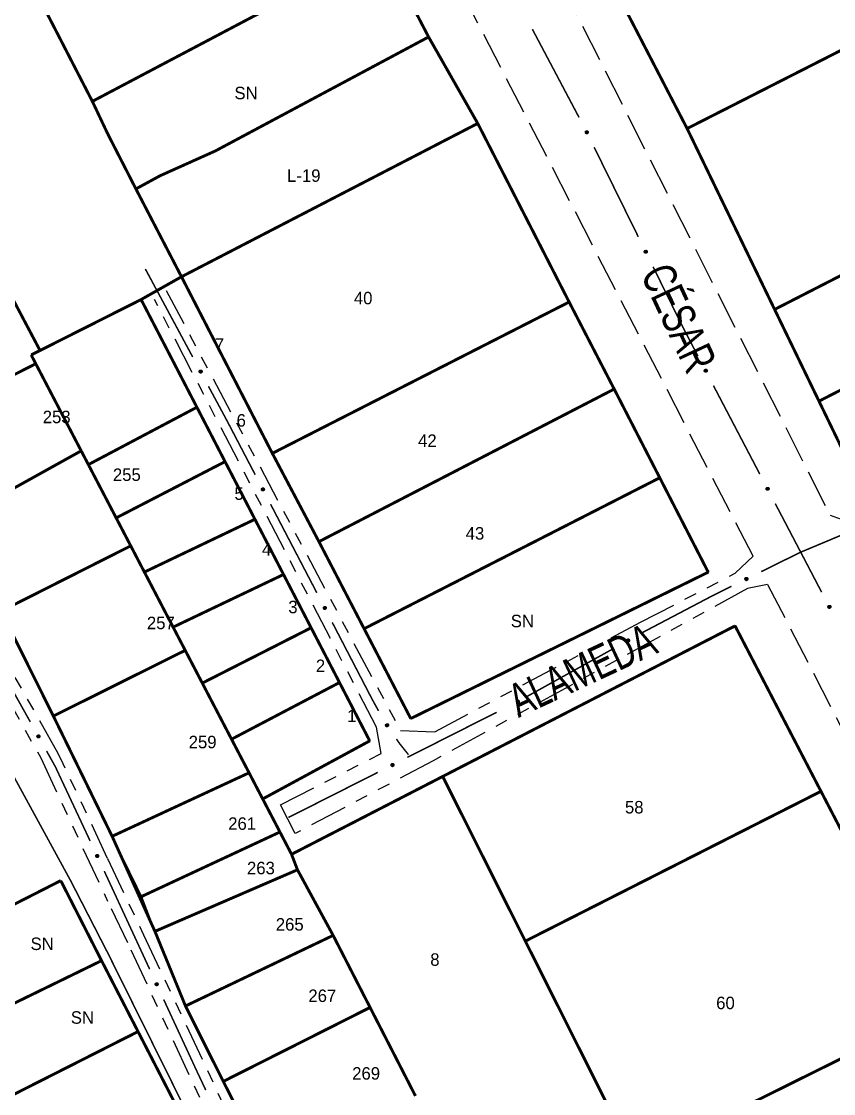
# Model space of a CAD drawing. Extents: x 205807 to 207855, y 4874692 to 4876446.
# Drawn here: x 206945.8 to 207043.3, y 4875861.4 to 4875990.1 of the extents above; entities that cross this region are included whole.
import ezdxf
from ezdxf.enums import TextEntityAlignment as Align

# ---------------------------------------------------------------- set-up
doc = ezdxf.new("R2010")
doc.units = 0
doc.header["$LTSCALE"] = 1.5
doc.header["$MEASUREMENT"] = 0
doc.linetypes.add('TRACO_11', pattern=[8, 3, -1, 3, -1])
doc.linetypes.add('TRACO_25', pattern=[8, 3, -1, 1, -1, 1, -1])
for name, color, linetype in [('CD_MALHA_LOTES', 7, 'CONTINUOUS'), ('RU-QUADRA', 210, 'CONTINUOUS'), ('SV-EIXO-RUA-N-PAV', 6, 'CONTINUOUS'), ('SV-EIXO-RUA-PAV', 20, 'CONTINUOUS'), ('SV-RUA-NAO-PAV', 7, 'CONTINUOUS'), ('SV-RUA-PAVIM', 7, 'CONTINUOUS'), ('SV-TXT-RUA-N-PAV', 7, 'CONTINUOUS'), ('SV-TXT-RUA-PAV', 7, 'CONTINUOUS'), ('Th_NmrPort', 1, 'CONTINUOUS')]:
    doc.layers.add(name, color=color, linetype=linetype)
doc.styles.add('ARIAL', font='ARIAL.SHX')

msp = doc.modelspace()

# ---------------------------------------------------------------- linework, layer by layer
at = {"layer": 'CD_MALHA_LOTES', "linetype": 'Continuous', "const_width": 0.35, "flags": 128}
for points in [[(207025.695346, 4875977.213563), (207003.657587, 4876019.81682)], [(206954.299192, 4875980.480643), (206989.130063, 4875998.863012)], [(206989.130063, 4875998.863012), (206994.660539, 4875988.213419)], [(207025.695346, 4875977.213563), (207061.480129, 4875995.409559)], [(206954.299192, 4875980.480643), (206948.630583, 4875991.480515)], [(206959.525991, 4875969.967578), (206962.419647, 4875971.54459), (206969.074242, 4875974.532368), (206994.660539, 4875988.213419)], [(206994.660539, 4875988.213419), (207000.559847, 4875977.831533)], [(206954.299192, 4875980.480643), (206956.135668, 4875976.591959)], [(206964.997639, 4875959.421046), (207000.559847, 4875977.831533)], [(207000.559847, 4875977.831533), (207011.53342, 4875956.388818)], [(207036.198506, 4875955.496172), (207025.695346, 4875977.213563)], [(206959.525991, 4875969.967578), (206956.135668, 4875976.591959)], [(207036.198506, 4875955.496172), (207072.199553, 4875973.940046)], [(206964.997639, 4875959.421046), (206959.525991, 4875969.967578)], [(207041.524721, 4875944.483154), (207077.661832, 4875962.999863)], [(206964.997639, 4875959.421046), (206960.150002, 4875956.684813)], [(206975.902905, 4875938.218833), (206964.997639, 4875959.421046)], [(206944.030453, 4875958.117966), (206948.016701, 4875950.567334)], [(206956.135201, 4875954.660593), (206960.150002, 4875956.684813)], [(206960.150002, 4875956.684813), (206966.846266, 4875943.75556)], [(206975.902905, 4875938.218833), (207011.53342, 4875956.388818)], [(207011.53342, 4875956.388818), (207016.940464, 4875945.935229)], [(207041.524721, 4875944.483154), (207036.198506, 4875955.496172)], [(206948.016701, 4875950.567334), (206956.135201, 4875954.660593)], [(206946.955847, 4875950.032463), (206948.016701, 4875950.567334)], [(206932.271104, 4875941.224067), (206947.504139, 4875948.980703)], [(206947.504139, 4875948.980703), (206946.955847, 4875950.032463)], [(206952.956756, 4875938.521231), (206947.504139, 4875948.980703)], [(206981.498688, 4875927.61548), (207016.940464, 4875945.935229)], [(207016.940464, 4875945.935229), (207022.409418, 4875935.286093)], [(206956.134847, 4875938.089967), (206966.846266, 4875943.75556)], [(206966.846266, 4875943.75556), (206970.229293, 4875937.223559)], [(207047.269018, 4875932.605669), (207041.524721, 4875944.483154)], [(206937.868872, 4875930.133012), (206952.956756, 4875938.521231)], [(206953.819894, 4875936.865518), (206952.956756, 4875938.521231)], [(206953.819894, 4875936.865518), (206956.134847, 4875938.089967)], [(206981.498688, 4875927.61548), (206975.902905, 4875938.218833)], [(206956.134727, 4875932.425095), (206953.819894, 4875936.865518)], [(206957.156068, 4875930.465909), (206970.229293, 4875937.223559)], [(206970.229293, 4875937.223559), (206973.814192, 4875930.301779)], [(206986.922056, 4875917.162005), (207022.409418, 4875935.286093)], [(207022.409418, 4875935.286093), (207028.23085, 4875923.950614)], [(206957.156068, 4875930.465909), (206956.134727, 4875932.425095)], [(206958.904839, 4875927.111331), (206957.156068, 4875930.465909)], [(206960.546203, 4875923.962788), (206973.814192, 4875930.301779)], [(206973.814192, 4875930.301779), (206977.247221, 4875923.673233)], [(206956.134584, 4875925.713926), (206958.904839, 4875927.111331)], [(206960.546203, 4875923.962788), (206958.904839, 4875927.111331)], [(206986.922056, 4875917.162005), (206981.498688, 4875927.61548)], [(206943.353252, 4875919.266617), (206956.134584, 4875925.713926)], [(206963.992471, 4875917.351991), (206960.546203, 4875923.962788)], [(206963.992471, 4875917.351991), (206977.247221, 4875923.673233)], [(206977.247221, 4875923.673233), (206980.560274, 4875917.276338)], [(207028.23085, 4875923.950614), (206992.517637, 4875906.376593)], [(206949.617156, 4875906.676067), (206943.353252, 4875919.266617)], [(206965.44545, 4875914.564818), (206963.992471, 4875917.351991)], [(206967.495167, 4875910.632951), (206980.560274, 4875917.276338)], [(206980.560274, 4875917.276338), (206983.965841, 4875910.700816)], [(206992.517637, 4875906.376593), (206986.922056, 4875917.162005)], [(206996.356036, 4875899.424057), (207031.452827, 4875917.502158)], [(207031.452827, 4875917.502158), (207041.763745, 4875897.640432)], [(206956.134247, 4875909.924156), (206965.44545, 4875914.564818)], [(206967.495167, 4875910.632951), (206965.44545, 4875914.564818)], [(206971.007175, 4875903.896048), (206967.495167, 4875910.632951)], [(206971.007175, 4875903.896048), (206983.965841, 4875910.700816)], [(206983.965841, 4875910.700816), (206987.594974, 4875903.693628)], [(206949.617156, 4875906.676067), (206956.134247, 4875909.924156)], [(206956.133893, 4875893.340837), (206953.512031, 4875898.705965), (206949.617156, 4875906.676067)], [(206973.109993, 4875899.862323), (206971.007175, 4875903.896048)], [(206987.594974, 4875903.693628), (206974.746218, 4875896.723636)], [(206956.67238, 4875892.238929), (206973.109993, 4875899.862323)], [(206974.746218, 4875896.723636), (206973.109993, 4875899.862323)], [(206978.210854, 4875890.077605), (206996.356036, 4875899.424057)], [(207006.275061, 4875879.650993), (206996.356036, 4875899.424057)], [(207006.275061, 4875879.650993), (207041.763745, 4875897.640432)], [(207041.763745, 4875897.640432), (207055.506914, 4875871.167227)], [(206974.746218, 4875896.723636), (206976.815702, 4875892.753853)], [(206956.67238, 4875892.238929), (206956.133893, 4875893.340837)], [(206959.973346, 4875884.90313), (206976.815702, 4875892.753853)], [(206976.815702, 4875892.753853), (206978.210854, 4875890.077605)], [(206959.973346, 4875884.90313), (206956.67238, 4875892.238929)], [(206978.920674, 4875888.218537), (206978.210854, 4875890.077605)], [(206961.808511, 4875880.824808), (206978.920674, 4875888.218537)], [(206983.202358, 4875880.340282), (206978.920674, 4875888.218537)], [(206932.219471, 4875877.603524), (206950.504833, 4875886.916377)], [(206950.504833, 4875886.916377), (206955.40256, 4875877.307454)], [(206961.808511, 4875880.824808), (206959.973346, 4875884.90313)], [(206965.478631, 4875871.864072), (206961.808511, 4875880.824808)], [(206965.478631, 4875871.864072), (206983.202358, 4875880.340282)], [(206987.63702, 4875871.689236), (206983.202358, 4875880.340282)], [(207019.498454, 4875853.290845), (207006.275061, 4875879.650993)], [(206936.885271, 4875868.271924), (206955.40256, 4875877.307454)], [(206955.40256, 4875877.307454), (206959.78272, 4875868.79406)], [(206970.015204, 4875862.806925), (206965.478631, 4875871.864072)], [(206970.015204, 4875862.806925), (206987.63702, 4875871.689236)], [(206993.082588, 4875861.066135), (206987.63702, 4875871.689236)], [(207019.498454, 4875853.290845), (207055.506914, 4875871.167227)], [(206941.209671, 4875859.395524), (206959.78272, 4875868.79406)], [(206959.78272, 4875868.79406), (206964.263096, 4875860.085882)], [(206975.222673, 4875852.549853), (206970.015204, 4875862.806925)]]:
    msp.add_lwpolyline(points, dxfattribs=at)
at = {"layer": 'RU-QUADRA', "linetype": 'Continuous', "const_width": 0.18, "flags": 128}
for points in [[(206786.62637, 4876205.61623), (206814.362819, 4876151.270691), (206823.390462, 4876133.582337), (206828.192064, 4876124.174297), (206832.52818, 4876115.678307), (206837.171649, 4876106.580106), (206841.305028, 4876098.481351), (206846.867944, 4876087.581625), (206850.6195, 4876080.042908), (206854.712314, 4876072.211722), (206859.214191, 4876063.390949), (206864.584644, 4876052.868328), (206868.376346, 4876045.43904), (206873.229607, 4876035.92978), (206882.342868, 4876018.07367), (206886.667551, 4876009.600083), (206891.212696, 4876000.300718), (206896.372324, 4875990.584992), (206900.633762, 4875982.235323), (206905.100993, 4875973.617975), (206914.159373, 4875955.733855), (206951.72223, 4875886.848815), (206955.916119, 4875878.67909), (206956.133572, 4875878.262485)], [(207055.506914, 4875871.167227), (207041.763745, 4875897.640432), (207031.452827, 4875917.502158), (206996.356036, 4875899.424057), (206978.210854, 4875890.077605), (206974.746218, 4875896.723636), (206987.594974, 4875903.693628), (206983.965841, 4875910.700816), (206980.560274, 4875917.276338), (206977.247221, 4875923.673233), (206973.814192, 4875930.301779), (206970.229293, 4875937.223559), (206966.846266, 4875943.75556), (206960.150002, 4875956.684813), (206964.997639, 4875959.421046), (206970.451368, 4875948.90905), (206976.14019, 4875937.943917), (206981.498688, 4875927.61548), (206986.922056, 4875917.162005), (206992.517637, 4875906.376593), (207028.23085, 4875923.950614), (207022.409418, 4875935.286093), (207016.940464, 4875945.935229), (207011.685773, 4875956.167153), (207006.081883, 4875967.079035), (207000.559847, 4875977.831533), (206994.660539, 4875988.213419), (206967.925735, 4876041.443229)], [(206904.868935, 4875996.012646), (206913.865052, 4875977.403827), (206918.25078, 4875969.003027), (206923.195362, 4875959.206152), (206928.001435, 4875949.68371), (206932.271104, 4875941.224067), (206937.868872, 4875930.133012), (206943.353252, 4875919.266617), (206949.617156, 4875906.676067), (206953.512031, 4875898.705965), (206956.133893, 4875893.340837), (206960.191365, 4875885.038014), (206961.808511, 4875880.824808), (206965.478631, 4875871.864072), (206970.015204, 4875862.806925), (206985.17894, 4875832.939148), (206992.734319, 4875818.010411), (206994.583716, 4875819.207953), (207001.393449, 4875809.492554), (207004.1882, 4875799.400493), (207004.558469, 4875798.063423), (207007.699401, 4875790.18533), (207012.25523, 4875781.251814), (207018.427343, 4875768.396913)], [(206956.133572, 4875878.262485), (206960.615356, 4875869.222453), (206964.965768, 4875860.447408), (206978.80464, 4875831.822553), (206987.701605, 4875813.645455), (206992.185843, 4875804.483855), (206996.976925, 4875796.248304), (207020.01764, 4875750.172945)]]:
    msp.add_lwpolyline(points, dxfattribs=at)
msp.add_lwpolyline([(206981.787041, 4876063.331129), (206987.176367, 4876051.787306), (206998.424562, 4876030.576846), (207003.657587, 4876019.81682), (207025.695346, 4875977.213563), (207030.476416, 4875967.32774), (207036.198506, 4875955.496172), (207041.524721, 4875944.483154), (207047.269018, 4875932.605669), (207083.509223, 4875951.288355), (207077.661832, 4875962.999863), (207072.199553, 4875973.940046), (207066.165727, 4875986.024959), (207061.480129, 4875995.409559), (207057.804165, 4876002.286198), (207039.453925, 4876038.086995), (207034.175325, 4876048.879385), (207023.490069, 4876070.129456), (207017.68544, 4876081.281674)], close=True, dxfattribs=at)
at = {"layer": 'SV-EIXO-RUA-N-PAV', "const_width": 0.18}
for points in [[(206960.658244, 4875960.358156), (206966.342667, 4875949.789933)], [(206968.237474, 4875946.267192), (206970.132282, 4875942.744451)], [(206970.132282, 4875942.744451), (206970.557746, 4875941.953448)], [(206970.557746, 4875941.953448), (206973.843484, 4875935.657422)], [(206975.694127, 4875932.11128), (206981.246055, 4875921.472855)], [(207039.296541, 4875926.337332), (207045.541428, 4875928.954237)], [(207034.607, 4875924.024247), (207039.091189, 4875926.236044)], [(207039.091189, 4875926.236044), (207039.296541, 4875926.337332)], [(207028.978751, 4875921.248151), (207031.019648, 4875922.25481)], [(207020.372017, 4875916.721901), (207028.337657, 4875920.911003)], [(207028.337657, 4875920.911003), (207028.978751, 4875921.248151)], [(206983.092792, 4875917.92468), (206987.699243, 4875909.048836)], [(206940.99374, 4875916.443746), (206946.850811, 4875905.970222)], [(207006.374549, 4875908.971438), (207016.871402, 4875914.786596)], [(206987.699243, 4875909.048836), (206987.916732, 4875908.629772)], [(206987.916732, 4875908.629772), (206988.657781, 4875907.293657)], [(206992.116046, 4875901.713959), (207002.82499, 4875907.128617)], [(206990.800564, 4875903.920822), (206991.147615, 4875903.413594)], [(206991.147615, 4875903.413594), (206992.013072, 4875902.331773)], [(206948.803168, 4875902.479047), (206949.779347, 4875900.733459)], [(206992.013072, 4875902.331773), (206992.24536, 4875902.041413)], [(206949.779347, 4875900.733459), (206949.851545, 4875900.604355)], [(206949.851545, 4875900.604355), (206954.028581, 4875891.681584)], [(206977.837454, 4875894.494415), (206988.546398, 4875899.909073)], [(206955.724481, 4875888.058889), (206956.139623, 4875887.172084)], [(206956.139623, 4875887.172084), (206961.177494, 4875876.28081)], [(206962.856785, 4875872.650385), (206966.635188, 4875864.481929)], [(206966.635188, 4875864.481929), (206966.723431, 4875864.291157)], [(206966.723431, 4875864.291157), (206967.91183, 4875861.767126)]]:
    msp.add_lwpolyline(points, dxfattribs=at)
at = {"layer": 'SV-EIXO-RUA-N-PAV'}
for points in [[(206967.318955, 4875948.207245), (206967.365989, 4875948.193835), (206967.40367, 4875948.172692), (206967.430023, 4875948.146012), (206967.447163, 4875948.116364), (206967.461281, 4875948.084057), (206967.468329, 4875948.048345), (206967.467371, 4875948.006975), (206967.454251, 4875947.959699), (206967.430055, 4875947.922522), (206967.40528, 4875947.895286), (206967.375394, 4875947.875634), (206967.343779, 4875947.862445), (206967.306441, 4875947.85635), (206967.264527, 4875947.85773), (206967.217308, 4875947.872074), (206967.180508, 4875947.893055), (206967.155697, 4875947.919531), (206967.13613, 4875947.949702), (206967.122112, 4875947.982857), (206967.115395, 4875948.017953), (206967.11686, 4875948.060152), (206967.131635, 4875948.106569), (206967.152142, 4875948.143511), (206967.178263, 4875948.168688), (206967.2084, 4875948.187283), (206967.240631, 4875948.201838), (206967.276235, 4875948.210417), (206967.318955, 4875948.207245)], [(206974.79992, 4875934.062659), (206974.846783, 4875934.048662), (206974.884198, 4875934.02705), (206974.910215, 4875934.000043), (206974.926983, 4875933.970183), (206974.940696, 4875933.937702), (206974.947297, 4875933.901904), (206974.945823, 4875933.86055), (206974.932113, 4875933.813441), (206974.907454, 4875933.776569), (206974.882341, 4875933.749646), (206974.852211, 4875933.730368), (206974.820435, 4875933.717575), (206974.783023, 4875933.711948), (206974.741129, 4875933.713851), (206974.694094, 4875933.728784), (206974.657559, 4875933.750223), (206974.63308, 4875933.777007), (206974.613892, 4875933.80742), (206974.600289, 4875933.840748), (206974.594011, 4875933.875925), (206974.596004, 4875933.918102), (206974.611357, 4875933.964331), (206974.632325, 4875934.001014), (206974.658757, 4875934.025863), (206974.689125, 4875934.04408), (206974.721535, 4875934.05823), (206974.757244, 4875934.066364), (206974.79992, 4875934.062659)], [(207032.635771, 4875923.174695), (207032.65083, 4875923.221227), (207032.673289, 4875923.258139), (207032.700881, 4875923.283535), (207032.731115, 4875923.299619), (207032.7639, 4875923.312589), (207032.799838, 4875923.318374), (207032.841149, 4875923.315959), (207032.887933, 4875923.301179), (207032.924234, 4875923.275688), (207032.950579, 4875923.249968), (207032.969165, 4875923.219407), (207032.981232, 4875923.187348), (207032.986006, 4875923.149818), (207032.98315, 4875923.107978), (207032.96715, 4875923.061295), (207032.944884, 4875923.025258), (207032.917551, 4875923.001395), (207032.886708, 4875922.982904), (207032.853079, 4875922.970063), (207032.817769, 4875922.964588), (207032.775647, 4875922.96754), (207032.72978, 4875922.983942), (207032.693584, 4875923.005739), (207032.669343, 4875923.03273), (207032.651823, 4875923.063505), (207032.638413, 4875923.096229), (207032.631095, 4875923.132113), (207032.635771, 4875923.174695)], [(206982.231638, 4875919.822947), (206982.278469, 4875919.808844), (206982.315834, 4875919.787147), (206982.34179, 4875919.760081), (206982.358489, 4875919.730183), (206982.372129, 4875919.697671), (206982.378649, 4875919.661858), (206982.377081, 4875919.620508), (206982.363263, 4875919.57343), (206982.338521, 4875919.536614), (206982.313347, 4875919.509748), (206982.283173, 4875919.490539), (206982.251368, 4875919.477818), (206982.213944, 4875919.472276), (206982.172054, 4875919.474274), (206982.125053, 4875919.489314), (206982.088567, 4875919.510836), (206982.064149, 4875919.537675), (206982.04503, 4875919.568132), (206982.031502, 4875919.601491), (206982.025305, 4875919.636682), (206982.027393, 4875919.678855), (206982.042852, 4875919.725049), (206982.063902, 4875919.761684), (206982.090391, 4875919.786473), (206982.1208, 4875919.80462), (206982.153243, 4875919.818697), (206982.18897, 4875919.82675), (206982.231638, 4875919.822947)], [(207018.441851, 4875915.782454), (207018.454676, 4875915.829651), (207018.475349, 4875915.867592), (207018.5017, 4875915.894273), (207018.531133, 4875915.91178), (207018.563263, 4875915.926298), (207018.598885, 4875915.933788), (207018.640263, 4875915.933345), (207018.687698, 4875915.920812), (207018.725173, 4875915.897079), (207018.752714, 4875915.872644), (207018.772735, 4875915.843004), (207018.786316, 4875915.811556), (207018.792873, 4875915.774296), (207018.792014, 4875915.732368), (207018.778258, 4875915.684975), (207018.757735, 4875915.647918), (207018.731569, 4875915.622779), (207018.701643, 4875915.602839), (207018.668664, 4875915.588411), (207018.633655, 4875915.581259), (207018.591441, 4875915.5822), (207018.544844, 4875915.596398), (207018.50765, 4875915.616445), (207018.48215, 4875915.642251), (207018.463183, 4875915.672155), (207018.44823, 4875915.704203), (207018.439209, 4875915.739698), (207018.441851, 4875915.782454)], [(207005.201262, 4875908.447292), (207005.214087, 4875908.494489), (207005.234761, 4875908.53243), (207005.261112, 4875908.559112), (207005.290545, 4875908.576618), (207005.322674, 4875908.591136), (207005.358297, 4875908.598627), (207005.399675, 4875908.598183), (207005.44711, 4875908.58565), (207005.484585, 4875908.561917), (207005.512126, 4875908.537483), (207005.532147, 4875908.507842), (207005.545728, 4875908.476394), (207005.552285, 4875908.439135), (207005.551426, 4875908.397206), (207005.537669, 4875908.349813), (207005.517146, 4875908.312756), (207005.490981, 4875908.287617), (207005.461055, 4875908.267678), (207005.428076, 4875908.253249), (207005.393066, 4875908.246097), (207005.350852, 4875908.247039), (207005.304255, 4875908.261236), (207005.267062, 4875908.281283), (207005.241562, 4875908.307089), (207005.222595, 4875908.336993), (207005.207641, 4875908.369041), (207005.198621, 4875908.404536), (207005.201262, 4875908.447292)], [(206989.680913, 4875905.752178), (206989.729106, 4875905.743847), (206989.768823, 4875905.726832), (206989.797863, 4875905.703106), (206989.818059, 4875905.675448), (206989.835533, 4875905.644827), (206989.84634, 4875905.610066), (206989.849788, 4875905.56883), (206989.84177, 4875905.520426), (206989.821665, 4875905.480886), (206989.799928, 4875905.45117), (206989.772301, 4875905.428451), (206989.742269, 4875905.411974), (206989.705791, 4875905.401943), (206989.663967, 4875905.398857), (206989.615491, 4875905.408097), (206989.576668, 4875905.425045), (206989.549181, 4875905.448732), (206989.526517, 4875905.476651), (206989.509051, 4875905.508127), (206989.49864, 4875905.542309), (206989.495609, 4875905.584425), (206989.505363, 4875905.63215), (206989.521825, 4875905.671064), (206989.545119, 4875905.698876), (206989.573108, 4875905.720571), (206989.603608, 4875905.738471), (206989.638098, 4875905.750789), (206989.680913, 4875905.752178)], [(206947.852938, 4875904.403767), (206947.900186, 4875904.39113), (206947.938209, 4875904.370609), (206947.964996, 4875904.344365), (206947.98262, 4875904.315001), (206947.997267, 4875904.282931), (206948.0049, 4875904.247339), (206948.004621, 4875904.205959), (206947.992278, 4875904.158474), (206947.968695, 4875904.120905), (206947.944371, 4875904.093266), (206947.914811, 4875904.073126), (206947.883417, 4875904.05942), (206947.846184, 4875904.052714), (206947.804253, 4875904.053406), (206947.756805, 4875904.066973), (206947.719666, 4875904.087347), (206947.694423, 4875904.113412), (206947.674364, 4875904.143258), (206947.659803, 4875904.176179), (206947.652512, 4875904.21116), (206947.653285, 4875904.253377), (206947.667296, 4875904.300031), (206947.687194, 4875904.337304), (206947.712898, 4875904.362907), (206947.742726, 4875904.381993), (206947.774714, 4875904.397075), (206947.810172, 4875904.406237), (206947.852938, 4875904.403767)], [(206990.153329, 4875900.844921), (206990.167927, 4875900.8916), (206990.190019, 4875900.928733), (206990.217358, 4875900.954401), (206990.247432, 4875900.970783), (206990.280086, 4875900.984078), (206990.315966, 4875900.990218), (206990.357298, 4875900.988212), (206990.404226, 4875900.973897), (206990.440778, 4875900.948767), (206990.467376, 4875900.92331), (206990.486265, 4875900.892934), (206990.498648, 4875900.860996), (206990.503794, 4875900.823515), (206990.501352, 4875900.781649), (206990.485816, 4875900.734809), (206990.463908, 4875900.698553), (206990.436812, 4875900.674421), (206990.406155, 4875900.655625), (206990.372654, 4875900.642452), (206990.3374, 4875900.636628), (206990.295251, 4875900.639162), (206990.249224, 4875900.655109), (206990.212813, 4875900.676546), (206990.188307, 4875900.703296), (206990.170482, 4875900.733896), (206990.156749, 4875900.766485), (206990.149075, 4875900.802295), (206990.153329, 4875900.844921)], [(206954.915311, 4875890.047036), (206954.961527, 4875890.03103), (206954.997974, 4875890.007824), (206955.022801, 4875889.979719), (206955.038265, 4875889.949163), (206955.050564, 4875889.916121), (206955.055614, 4875889.880071), (206955.052357, 4875889.838819), (206955.036627, 4875889.792346), (206955.0104, 4875889.756573), (206954.984149, 4875889.730758), (206954.953215, 4875889.712798), (206954.920916, 4875889.701388), (206954.883297, 4875889.697381), (206954.841524, 4875889.70109), (206954.795176, 4875889.718038), (206954.759601, 4875889.741034), (206954.7363, 4875889.768849), (206954.718442, 4875889.800062), (206954.70629, 4875889.833946), (206954.701536, 4875889.869361), (206954.705347, 4875889.911413), (206954.722681, 4875889.956937), (206954.745212, 4875889.992681), (206954.772692, 4875890.016366), (206954.803817, 4875890.033255), (206954.836808, 4875890.045994), (206954.872834, 4875890.052579), (206954.915311, 4875890.047036)], [(206962.056729, 4875874.642217), (206962.10287, 4875874.626), (206962.139211, 4875874.602627), (206962.163909, 4875874.574409), (206962.179233, 4875874.543782), (206962.19138, 4875874.510684), (206962.196266, 4875874.474612), (206962.192819, 4875874.433375), (206962.176876, 4875874.386975), (206962.150486, 4875874.351321), (206962.124117, 4875874.325627), (206962.093101, 4875874.30781), (206962.06075, 4875874.296548), (206962.023113, 4875874.292712), (206961.981357, 4875874.296613), (206961.935088, 4875874.313773), (206961.899618, 4875874.336932), (206961.876445, 4875874.364853), (206961.858731, 4875874.396148), (206961.846734, 4875874.430087), (206961.842142, 4875874.465523), (206961.846145, 4875874.507558), (206961.863688, 4875874.553001), (206961.886382, 4875874.588642), (206961.91397, 4875874.612201), (206961.945173, 4875874.628947), (206961.978222, 4875874.641535), (206962.014278, 4875874.647955), (206962.056729, 4875874.642217)]]:
    msp.add_lwpolyline(points, close=True, dxfattribs=at)
for points in [[(206967.115395, 4875948.017953), (206967.217308, 4875947.872074)], [(206967.11686, 4875948.060152), (206967.264527, 4875947.85773)], [(206967.120832, 4875948.03533), (206967.236834, 4875947.871514)], [(206967.121369, 4875947.996884), (206967.195438, 4875947.887983)], [(206967.122112, 4875947.982857), (206967.180508, 4875947.893055)], [(206967.127414, 4875948.080704), (206967.283591, 4875947.859479)], [(206967.131635, 4875948.106569), (206967.306441, 4875947.85635)], [(206967.142035, 4875948.122654), (206967.321946, 4875947.863066)], [(206967.152142, 4875948.143511), (206967.343779, 4875947.862445)], [(206967.166169, 4875948.152679), (206967.357715, 4875947.87146)], [(206967.178263, 4875948.168688), (206967.375394, 4875947.875634)], [(206967.194182, 4875948.175493), (206967.387203, 4875947.885771)], [(206967.2084, 4875948.187283), (206967.40528, 4875947.895286)], [(206967.227275, 4875948.191744), (206967.416881, 4875947.91413)], [(206967.240631, 4875948.201838), (206967.430055, 4875947.922522)], [(206967.260549, 4875948.201895), (206967.44037, 4875947.945356)], [(206967.276235, 4875948.210417), (206967.454251, 4875947.959699)], [(206967.29641, 4875948.207239), (206967.457485, 4875947.98555)], [(206967.318955, 4875948.207245), (206967.467371, 4875948.006975)], [(206967.344278, 4875948.1989), (206967.463976, 4875948.033973)], [(206967.365989, 4875948.193835), (206967.468329, 4875948.048345)], [(206967.387521, 4875948.181875), (206967.459743, 4875948.07353)], [(206967.40367, 4875948.172692), (206967.461281, 4875948.084057)], [(206974.594011, 4875933.875925), (206974.694094, 4875933.728784)], [(206974.596004, 4875933.918102), (206974.741129, 4875933.713851)], [(206974.599665, 4875933.893232), (206974.713611, 4875933.72798)], [(206974.599721, 4875933.854783), (206974.672424, 4875933.744965)], [(206974.600289, 4875933.840748), (206974.657559, 4875933.750223)], [(206974.606813, 4875933.938521), (206974.760214, 4875933.715362)], [(206974.611357, 4875933.964331), (206974.783023, 4875933.711948)], [(206974.621957, 4875933.980285), (206974.798611, 4875933.718469)], [(206974.632325, 4875934.001014), (206974.820435, 4875933.717575)], [(206974.646465, 4875934.010006), (206974.834482, 4875933.726415)], [(206974.658757, 4875934.025863), (206974.852211, 4875933.730368)], [(206974.67476, 4875934.032469), (206974.864146, 4875933.740357)], [(206974.689125, 4875934.04408), (206974.882341, 4875933.749646)], [(206974.708054, 4875934.048304), (206974.894177, 4875933.768343)], [(206974.721535, 4875934.05823), (206974.907454, 4875933.776569)], [(206974.741453, 4875934.058039), (206974.918053, 4875933.799273)], [(206974.757244, 4875934.066364), (206974.932113, 4875933.813441)], [(206974.777377, 4875934.062934), (206974.93567, 4875933.83925)], [(206974.79992, 4875934.062659), (206974.945823, 4875933.86055)], [(206974.825137, 4875934.053997), (206974.942765, 4875933.887588)], [(206974.846783, 4875934.048662), (206974.947297, 4875933.901904)], [(206974.868165, 4875934.036434), (206974.939026, 4875933.927195)], [(206974.884198, 4875934.02705), (206974.940696, 4875933.937702)], [(207032.631095, 4875923.132113), (207032.887933, 4875923.301179)], [(207032.634982, 4875923.152163), (207032.862212, 4875923.305323)], [(207032.635771, 4875923.174695), (207032.841149, 4875923.315959)], [(207032.638413, 4875923.096229), (207032.924234, 4875923.275688)], [(207032.639059, 4875923.116137), (207032.901777, 4875923.286801)], [(207032.645004, 4875923.199708), (207032.814047, 4875923.313517)], [(207032.64803, 4875923.082525), (207032.932156, 4875923.262227)], [(207032.65083, 4875923.221227), (207032.799838, 4875923.318374)], [(207032.651823, 4875923.063505), (207032.950579, 4875923.249968)], [(207032.663104, 4875923.04888), (207032.959451, 4875923.231567)], [(207032.663542, 4875923.242324), (207032.774366, 4875923.310681)], [(207032.669343, 4875923.03273), (207032.969165, 4875923.219407)], [(207032.673289, 4875923.258139), (207032.7639, 4875923.312589)], [(207032.684916, 4875923.02008), (207032.972714, 4875923.201593)], [(207032.693584, 4875923.005739), (207032.981232, 4875923.187348)], [(207032.714071, 4875922.994902), (207032.979841, 4875923.16555)], [(207032.72978, 4875922.983942), (207032.986006, 4875923.149818)], [(207032.755481, 4875922.978812), (207032.982074, 4875923.127093)], [(207032.775647, 4875922.96754), (207032.98315, 4875923.107978)], [(207032.800594, 4875922.970634), (207032.968398, 4875923.080788)], [(207032.817769, 4875922.964588), (207032.96715, 4875923.061295)], [(207032.839035, 4875922.969815), (207032.95048, 4875923.039999)], [(207032.853079, 4875922.970063), (207032.944884, 4875923.025258)], [(206982.025305, 4875919.636682), (206982.125053, 4875919.489314)], [(206982.027393, 4875919.678855), (206982.172054, 4875919.474274)], [(206982.030967, 4875919.615527), (206982.10342, 4875919.505544)], [(206982.030998, 4875919.653977), (206982.144568, 4875919.488466)], [(206982.031502, 4875919.601491), (206982.088567, 4875919.510836)], [(206982.038249, 4875919.699248), (206982.191143, 4875919.475741)], [(206982.042852, 4875919.725049), (206982.213944, 4875919.472276)], [(206982.053488, 4875919.740979), (206982.229546, 4875919.478762)], [(206982.063902, 4875919.761684), (206982.251368, 4875919.477818)], [(206982.078063, 4875919.770644), (206982.265435, 4875919.486626)], [(206982.090391, 4875919.786473), (206982.283173, 4875919.490539)], [(206982.106409, 4875919.793042), (206982.295131, 4875919.500501)], [(206982.1208, 4875919.80462), (206982.313347, 4875919.509748)], [(206982.139739, 4875919.808802), (206982.325225, 4875919.528418)], [(206982.153243, 4875919.818697), (206982.338521, 4875919.536614)], [(206982.17316, 4875919.81846), (206982.349172, 4875919.559294)], [(206982.18897, 4875919.82675), (206982.363263, 4875919.57343)], [(206982.209095, 4875919.823274), (206982.366879, 4875919.599231)], [(206982.231638, 4875919.822947), (206982.377081, 4875919.620508)], [(206982.256835, 4875919.814229), (206982.374084, 4875919.647553)], [(206982.278469, 4875919.808844), (206982.378649, 4875919.661858)], [(206982.299822, 4875919.796568), (206982.370436, 4875919.687168)], [(206982.315834, 4875919.787147), (206982.372129, 4875919.697671)], [(207018.439209, 4875915.739698), (207018.687698, 4875915.920812)], [(207018.441851, 4875915.782454), (207018.640263, 4875915.933345)], [(207018.442137, 4875915.75991), (207018.661809, 4875915.923725)], [(207018.447925, 4875915.724119), (207018.702212, 4875915.90711)], [(207018.44823, 4875915.704203), (207018.725173, 4875915.897079)], [(207018.449881, 4875915.807878), (207018.613309, 4875915.929614)], [(207018.454676, 4875915.829651), (207018.598885, 4875915.933788)], [(207018.458488, 4875915.690973), (207018.733728, 4875915.884011)], [(207018.463183, 4875915.672155), (207018.752714, 4875915.872644)], [(207018.466367, 4875915.85133), (207018.573808, 4875915.92489)], [(207018.475148, 4875915.658084), (207018.762453, 4875915.854686)], [(207018.475349, 4875915.867592), (207018.563263, 4875915.926298)], [(207018.48215, 4875915.642251), (207018.772735, 4875915.843004)], [(207018.498309, 4875915.630357), (207018.777129, 4875915.825379)], [(207018.50765, 4875915.616445), (207018.786316, 4875915.811556)], [(207018.528631, 4875915.606597), (207018.785966, 4875915.789717)], [(207018.544844, 4875915.596398), (207018.792873, 4875915.774296)], [(207018.57076, 4875915.592498), (207018.790029, 4875915.751409)], [(207018.591441, 4875915.5822), (207018.792014, 4875915.732368)], [(207018.616212, 4875915.58648), (207018.778575, 4875915.704506)], [(207018.633655, 4875915.581259), (207018.778258, 4875915.684975)], [(207018.654648, 4875915.587494), (207018.762621, 4875915.662909)], [(207018.668664, 4875915.588411), (207018.757735, 4875915.647918)], [(207005.198621, 4875908.404536), (207005.44711, 4875908.58565)], [(207005.201262, 4875908.447292), (207005.399675, 4875908.598183)], [(207005.201548, 4875908.424748), (207005.421221, 4875908.588563)], [(207005.207337, 4875908.388957), (207005.461624, 4875908.571948)], [(207005.207641, 4875908.369041), (207005.484585, 4875908.561917)], [(207005.209293, 4875908.472717), (207005.372721, 4875908.594452)], [(207005.214087, 4875908.494489), (207005.358297, 4875908.598627)], [(207005.2179, 4875908.355811), (207005.49314, 4875908.548849)], [(207005.222595, 4875908.336993), (207005.512126, 4875908.537483)], [(207005.225779, 4875908.516168), (207005.33322, 4875908.589729)], [(207005.23456, 4875908.322923), (207005.521865, 4875908.519525)], [(207005.234761, 4875908.53243), (207005.322674, 4875908.591136)], [(207005.241562, 4875908.307089), (207005.532147, 4875908.507842)], [(207005.25772, 4875908.295195), (207005.536541, 4875908.490217)], [(207005.267062, 4875908.281283), (207005.545728, 4875908.476394)], [(207005.288042, 4875908.271435), (207005.545378, 4875908.454555)], [(207005.304255, 4875908.261236), (207005.552285, 4875908.439135)], [(207005.330171, 4875908.257336), (207005.549441, 4875908.416248)], [(207005.350852, 4875908.247039), (207005.551426, 4875908.397206)], [(207005.375623, 4875908.251318), (207005.537987, 4875908.369344)], [(207005.393066, 4875908.246097), (207005.537669, 4875908.349813)], [(207005.41406, 4875908.252332), (207005.522033, 4875908.327747)], [(207005.428076, 4875908.253249), (207005.517146, 4875908.312756)], [(206989.495609, 4875905.584425), (206989.663967, 4875905.398857)], [(206989.49864, 4875905.542309), (206989.615491, 4875905.408097)], [(206989.502198, 4875905.560166), (206989.634965, 4875905.409617)], [(206989.503917, 4875905.605982), (206989.682738, 4875905.402623)], [(206989.505363, 4875905.63215), (206989.705791, 4875905.401943)], [(206989.506821, 4875905.521995), (206989.592053, 4875905.42159)], [(206989.509051, 4875905.508127), (206989.576668, 4875905.425045)], [(206989.513993, 4875905.64925), (206989.720493, 4875905.410269)], [(206989.521825, 4875905.671064), (206989.742269, 4875905.411974)], [(206989.534797, 4875905.681672), (206989.755167, 4875905.42242)], [(206989.545119, 4875905.698876), (206989.772301, 4875905.428451)], [(206989.560224, 4875905.707336), (206989.782965, 4875905.439786)], [(206989.573108, 4875905.720571), (206989.799928, 4875905.45117)], [(206989.591401, 4875905.727014), (206989.809459, 4875905.471141)], [(206989.603608, 4875905.738471), (206989.821665, 4875905.480886)], [(206989.623407, 4875905.740646), (206989.829493, 4875905.504688)], [(206989.638098, 4875905.750789), (206989.84177, 4875905.520426)], [(206989.658496, 4875905.749774), (206989.842236, 4875905.546474)], [(206989.680913, 4875905.752178), (206989.849788, 4875905.56883)], [(206989.706979, 4875905.746573), (206989.84354, 4875905.595314)], [(206989.729106, 4875905.743847), (206989.84634, 4875905.610066)], [(206989.751788, 4875905.734245), (206989.835124, 4875905.634195)], [(206989.768823, 4875905.726832), (206989.835533, 4875905.644827)], [(206947.652512, 4875904.21116), (206947.756805, 4875904.066973)], [(206947.653285, 4875904.253377), (206947.804253, 4875904.053406)], [(206947.657663, 4875904.228624), (206947.776337, 4875904.066734)], [(206947.658831, 4875904.190192), (206947.734677, 4875904.082521)], [(206947.659803, 4875904.176179), (206947.719666, 4875904.087347)], [(206947.6635, 4875904.274099), (206947.823286, 4875904.055467)], [(206947.667296, 4875904.300031), (206947.846184, 4875904.052714)], [(206947.67743, 4875904.316284), (206947.861577, 4875904.059683)], [(206947.687194, 4875904.337304), (206947.883417, 4875904.05942)], [(206947.701069, 4875904.346701), (206947.897203, 4875904.068663)], [(206947.712898, 4875904.362907), (206947.914811, 4875904.073126)], [(206947.728703, 4875904.369972), (206947.926452, 4875904.083456)], [(206947.742726, 4875904.381993), (206947.944371, 4875904.093266)], [(206947.761525, 4875904.386763), (206947.955661, 4875904.112298)], [(206947.774714, 4875904.397075), (206947.968695, 4875904.120905)], [(206947.794628, 4875904.397459), (206947.978634, 4875904.143905)], [(206947.810172, 4875904.406237), (206947.992278, 4875904.158474)], [(206947.830396, 4875904.40339), (206947.995087, 4875904.184374)], [(206947.852938, 4875904.403767), (206948.004621, 4875904.205959)], [(206947.878395, 4875904.395838), (206948.000783, 4875904.232898)], [(206947.900186, 4875904.39113), (206948.0049, 4875904.247339)], [(206947.921912, 4875904.379525), (206947.995901, 4875904.27238)], [(206947.938209, 4875904.370609), (206947.997267, 4875904.282931)], [(206990.149075, 4875900.802295), (206990.404226, 4875900.973897)], [(206990.152764, 4875900.822383), (206990.378466, 4875900.977786)], [(206990.153329, 4875900.844921), (206990.357298, 4875900.988212)], [(206990.156749, 4875900.766485), (206990.440778, 4875900.948767)], [(206990.157197, 4875900.786399), (206990.418212, 4875900.959657)], [(206990.162314, 4875900.870024), (206990.330222, 4875900.985502)], [(206990.166501, 4875900.752877), (206990.448833, 4875900.935385)], [(206990.167927, 4875900.8916), (206990.315966, 4875900.990218)], [(206990.170482, 4875900.733896), (206990.467376, 4875900.92331)], [(206990.180429, 4875900.912822), (206990.290571, 4875900.982273)], [(206990.181907, 4875900.719383), (206990.47643, 4875900.904997)], [(206990.188307, 4875900.703296), (206990.486265, 4875900.892934)], [(206990.190019, 4875900.928733), (206990.280086, 4875900.984078)], [(206990.204004, 4875900.690801), (206990.489989, 4875900.875156)], [(206990.212813, 4875900.676546), (206990.498648, 4875900.860996)], [(206990.233407, 4875900.665913), (206990.497474, 4875900.839185)], [(206990.249224, 4875900.655109), (206990.503794, 4875900.823515)], [(206990.274974, 4875900.650233), (206990.500087, 4875900.800752)], [(206990.295251, 4875900.639162), (206990.501352, 4875900.781649)], [(206990.320166, 4875900.642503), (206990.48687, 4875900.754314)], [(206990.3374, 4875900.636628), (206990.485816, 4875900.734809)], [(206990.358613, 4875900.642065), (206990.469357, 4875900.71335)], [(206990.372654, 4875900.642452), (206990.463908, 4875900.698553)], [(206954.701536, 4875889.869361), (206954.795176, 4875889.718038)], [(206954.705347, 4875889.911413), (206954.841524, 4875889.70109)], [(206954.707931, 4875889.886408), (206954.81464, 4875889.716393)], [(206954.717027, 4875889.931346), (206954.860656, 4875889.701775)], [(206954.722681, 4875889.956937), (206954.883297, 4875889.697381)], [(206954.733959, 4875889.972418), (206954.899151, 4875889.703223)], [(206954.745212, 4875889.992681), (206954.920916, 4875889.701388)], [(206954.759727, 4875890.001054), (206954.935332, 4875889.709614)], [(206954.772692, 4875890.016366), (206954.953215, 4875889.712798)], [(206954.788965, 4875890.022274), (206954.96557, 4875889.722263)], [(206954.803817, 4875890.033255), (206954.984149, 4875889.730758)], [(206954.822911, 4875890.036659), (206954.99678, 4875889.748926)], [(206954.836808, 4875890.045994), (206955.0104, 4875889.756573)], [(206954.856699, 4875890.044943), (206955.021969, 4875889.778798)], [(206954.872834, 4875890.052579), (206955.036627, 4875889.792346)], [(206954.892801, 4875890.048284), (206955.041294, 4875889.817977)], [(206954.915311, 4875890.047036), (206955.052357, 4875889.838819)], [(206954.940131, 4875890.037294), (206955.050469, 4875889.865965)], [(206954.961527, 4875890.03103), (206955.055614, 4875889.880071)], [(206954.98236, 4875890.017891), (206955.048442, 4875889.905695)], [(206954.997974, 4875890.007824), (206955.050564, 4875889.916121)], [(206954.70629, 4875889.833946), (206954.759601, 4875889.741034)], [(206954.706329, 4875889.847992), (206954.774225, 4875889.73514)], [(206961.842142, 4875874.465523), (206961.935088, 4875874.313773)], [(206961.846145, 4875874.507558), (206961.981357, 4875874.296613)], [(206961.846734, 4875874.430087), (206961.899618, 4875874.336932)], [(206961.846837, 4875874.444133), (206961.914216, 4875874.33097)], [(206961.848615, 4875874.482541), (206961.954544, 4875874.312039)], [(206961.857917, 4875874.527437), (206962.000493, 4875874.297211)], [(206961.863688, 4875874.553001), (206962.023113, 4875874.292712)], [(206961.875037, 4875874.568431), (206962.038994, 4875874.298482)], [(206961.886382, 4875874.588642), (206962.06075, 4875874.296548)], [(206961.900935, 4875874.596948), (206962.075204, 4875874.304707)], [(206961.91397, 4875874.612201), (206962.093101, 4875874.30781)], [(206961.930271, 4875874.618035), (206962.105499, 4875874.317217)], [(206961.945173, 4875874.628947), (206962.124117, 4875874.325627)], [(206961.964282, 4875874.632264), (206962.136831, 4875874.343738)], [(206961.978222, 4875874.641535), (206962.150486, 4875874.351321)], [(206961.998107, 4875874.640393), (206962.162157, 4875874.373494)], [(206962.014278, 4875874.647955), (206962.176876, 4875874.386975)], [(206962.034224, 4875874.643568), (206962.181661, 4875874.412584)], [(206962.056729, 4875874.642217), (206962.192819, 4875874.433375)], [(206962.081503, 4875874.632362), (206962.191055, 4875874.460529)], [(206962.10287, 4875874.626), (206962.196266, 4875874.474612)], [(206962.123644, 4875874.612765), (206962.189211, 4875874.500269)], [(206962.139211, 4875874.602627), (206962.19138, 4875874.510684)]]:
    msp.add_lwpolyline(points, dxfattribs=at)
at = {"layer": 'SV-EIXO-RUA-PAV', "const_width": 0.18}
for points in [[(207007.11476, 4875989.147986), (207012.728224, 4875978.541901)], [(207014.534547, 4875974.973415), (207019.839515, 4875964.209712)], [(207021.607838, 4875960.621811), (207025.144483, 4875953.446008)], [(207025.144483, 4875953.446008), (207025.226827, 4875953.278934)], [(207025.226827, 4875953.278934), (207026.996427, 4875949.900607)], [(207028.852455, 4875946.35728), (207034.420539, 4875935.727302)], [(207036.276567, 4875932.183976), (207039.988623, 4875925.097324)], [(207039.988623, 4875925.097324), (207040.285224, 4875924.531085)], [(207040.285224, 4875924.531085), (207041.841044, 4875921.552111)]]:
    msp.add_lwpolyline(points, dxfattribs=at)
at = {"layer": 'SV-EIXO-RUA-PAV'}
for points in [[(207013.685607, 4875976.944908), (207013.732134, 4875976.929834), (207013.76904, 4875976.907364), (207013.794427, 4875976.879764), (207013.810501, 4875976.849525), (207013.823461, 4875976.816736), (207013.829235, 4875976.780796), (207013.826807, 4875976.739487), (207013.812013, 4875976.692707), (207013.78651, 4875976.656414), (207013.760782, 4875976.630077), (207013.730216, 4875976.6115), (207013.698153, 4875976.599443), (207013.660621, 4875976.594681), (207013.618782, 4875976.59755), (207013.572104, 4875976.613564), (207013.536074, 4875976.635841), (207013.512219, 4875976.663182), (207013.493738, 4875976.69403), (207013.480907, 4875976.727663), (207013.475443, 4875976.762976), (207013.478408, 4875976.805096), (207013.494825, 4875976.850958), (207013.516633, 4875976.887148), (207013.543632, 4875976.91138), (207013.574412, 4875976.928891), (207013.60714, 4875976.94229), (207013.643027, 4875976.949598), (207013.685607, 4875976.944908)], [(207020.758897, 4875962.593304), (207020.805425, 4875962.578229), (207020.84233, 4875962.55576), (207020.867718, 4875962.528159), (207020.883792, 4875962.49792), (207020.896752, 4875962.465132), (207020.902526, 4875962.429191), (207020.900097, 4875962.387882), (207020.885304, 4875962.341102), (207020.859801, 4875962.304809), (207020.834073, 4875962.278472), (207020.803507, 4875962.259895), (207020.771443, 4875962.247838), (207020.733912, 4875962.243076), (207020.692073, 4875962.245945), (207020.645395, 4875962.26196), (207020.609364, 4875962.284236), (207020.58551, 4875962.311578), (207020.567029, 4875962.342425), (207020.554198, 4875962.376058), (207020.548734, 4875962.411371), (207020.551699, 4875962.453491), (207020.568116, 4875962.499353), (207020.589924, 4875962.535543), (207020.616923, 4875962.559775), (207020.647703, 4875962.577286), (207020.680431, 4875962.590685), (207020.716318, 4875962.597993), (207020.758897, 4875962.593304)], [(207027.955285, 4875948.307298), (207028.002169, 4875948.293373), (207028.039616, 4875948.271818), (207028.065674, 4875948.24485), (207028.082487, 4875948.215015), (207028.09625, 4875948.182556), (207028.102906, 4875948.146768), (207028.101494, 4875948.105411), (207028.087856, 4875948.058282), (207028.063253, 4875948.021373), (207028.038181, 4875947.994411), (207028.008081, 4875947.975088), (207027.976323, 4875947.962246), (207027.938921, 4875947.956562), (207027.897024, 4875947.958402), (207027.849966, 4875947.973263), (207027.813398, 4875947.994647), (207027.788879, 4875948.021393), (207027.769644, 4875948.051777), (207027.755991, 4875948.085085), (207027.74966, 4875948.120252), (207027.751588, 4875948.162432), (207027.766872, 4875948.208685), (207027.787783, 4875948.245399), (207027.814178, 4875948.270288), (207027.844518, 4875948.288551), (207027.876907, 4875948.302751), (207027.912603, 4875948.310939), (207027.955285, 4875948.307298)], [(207035.379397, 4875934.133994), (207035.426281, 4875934.120068), (207035.463728, 4875934.098513), (207035.489786, 4875934.071546), (207035.506599, 4875934.041711), (207035.520362, 4875934.009251), (207035.527018, 4875933.973463), (207035.525606, 4875933.932107), (207035.511967, 4875933.884978), (207035.487365, 4875933.848068), (207035.462293, 4875933.821106), (207035.432192, 4875933.801783), (207035.400435, 4875933.788942), (207035.363033, 4875933.783258), (207035.321136, 4875933.785097), (207035.274077, 4875933.799958), (207035.23751, 4875933.821342), (207035.21299, 4875933.848089), (207035.193756, 4875933.878473), (207035.180103, 4875933.91178), (207035.173772, 4875933.946947), (207035.1757, 4875933.989128), (207035.190983, 4875934.03538), (207035.211895, 4875934.072095), (207035.23829, 4875934.096984), (207035.26863, 4875934.115247), (207035.301019, 4875934.129446), (207035.336715, 4875934.137635), (207035.379397, 4875934.133994)], [(207042.797972, 4875919.957643), (207042.844839, 4875919.943661), (207042.88226, 4875919.92206), (207042.908286, 4875919.895061), (207042.925063, 4875919.865206), (207042.938786, 4875919.832729), (207042.945398, 4875919.796934), (207042.943937, 4875919.755579), (207042.930241, 4875919.708466), (207042.905594, 4875919.671587), (207042.880489, 4875919.644655), (207042.850365, 4875919.625369), (207042.818593, 4875919.612566), (207042.781183, 4875919.606927), (207042.739289, 4875919.608817), (207042.692248, 4875919.623735), (207042.655707, 4875919.645164), (207042.63122, 4875919.67194), (207042.612022, 4875919.702347), (207042.598409, 4875919.735671), (207042.592121, 4875919.770846), (207042.5941, 4875919.813024), (207042.609439, 4875919.859257), (207042.630395, 4875919.895947), (207042.65682, 4875919.920804), (207042.687182, 4875919.93903), (207042.719588, 4875919.953191), (207042.755294, 4875919.961335), (207042.797972, 4875919.957643)]]:
    msp.add_lwpolyline(points, close=True, dxfattribs=at)
for points in [[(207013.475443, 4875976.762976), (207013.572104, 4875976.613564)], [(207013.478408, 4875976.805096), (207013.618782, 4875976.59755)], [(207013.480664, 4875976.741708), (207013.550813, 4875976.630241)], [(207013.480907, 4875976.727663), (207013.536074, 4875976.635841)], [(207013.481495, 4875976.780148), (207013.591597, 4875976.612311)], [(207013.489686, 4875976.825259), (207013.637897, 4875976.59862)], [(207013.494825, 4875976.850958), (207013.660621, 4875976.594681)], [(207013.50579, 4875976.866663), (207013.676355, 4875976.60084)], [(207013.516633, 4875976.887148), (207013.698153, 4875976.599443)], [(207013.530977, 4875976.895811), (207013.7124, 4875976.607957)], [(207013.543632, 4875976.91138), (207013.730216, 4875976.6115)], [(207013.559783, 4875976.917614), (207013.742378, 4875976.62121)], [(207013.574412, 4875976.928891), (207013.760782, 4875976.630077)], [(207013.593433, 4875976.932678), (207013.773047, 4875976.648496)], [(207013.60714, 4875976.94229), (207013.78651, 4875976.656414)], [(207013.627048, 4875976.941639), (207013.79763, 4875976.678867)], [(207013.643027, 4875976.949598), (207013.812013, 4875976.692707)], [(207013.663075, 4875976.945704), (207013.816164, 4875976.718426)], [(207013.685607, 4875976.944908), (207013.826807, 4875976.739487)], [(207013.710617, 4875976.935667), (207013.824373, 4875976.766589)], [(207013.732134, 4875976.929834), (207013.829235, 4875976.780796)], [(207013.753227, 4875976.917116), (207013.82155, 4875976.806271)], [(207013.76904, 4875976.907364), (207013.823461, 4875976.816736)], [(207020.548734, 4875962.411371), (207020.645395, 4875962.26196)], [(207020.551699, 4875962.453491), (207020.692073, 4875962.245945)], [(207020.553955, 4875962.390103), (207020.624104, 4875962.278637)], [(207020.554198, 4875962.376058), (207020.609364, 4875962.284236)], [(207020.554785, 4875962.428543), (207020.664888, 4875962.260706)], [(207020.562977, 4875962.473654), (207020.711188, 4875962.247015)], [(207020.568116, 4875962.499353), (207020.733912, 4875962.243076)], [(207020.579081, 4875962.515059), (207020.749646, 4875962.249236)], [(207020.589924, 4875962.535543), (207020.771443, 4875962.247838)], [(207020.604268, 4875962.544206), (207020.785691, 4875962.256352)], [(207020.616923, 4875962.559775), (207020.803507, 4875962.259895)], [(207020.633074, 4875962.56601), (207020.815669, 4875962.269606)], [(207020.647703, 4875962.577286), (207020.834073, 4875962.278472)], [(207020.666724, 4875962.581073), (207020.846337, 4875962.296891)], [(207020.680431, 4875962.590685), (207020.859801, 4875962.304809)], [(207020.700338, 4875962.590034), (207020.870921, 4875962.327262)], [(207020.716318, 4875962.597993), (207020.885304, 4875962.341102)], [(207020.736366, 4875962.594099), (207020.889455, 4875962.366822)], [(207020.758897, 4875962.593304), (207020.900097, 4875962.387882)], [(207020.783908, 4875962.584063), (207020.897664, 4875962.414984)], [(207020.805425, 4875962.578229), (207020.902526, 4875962.429191)], [(207020.826518, 4875962.565511), (207020.89484, 4875962.454666)], [(207020.84233, 4875962.55576), (207020.896752, 4875962.465132)], [(207027.74966, 4875948.120252), (207027.849966, 4875947.973263)], [(207027.751588, 4875948.162432), (207027.897024, 4875947.958402)], [(207027.755287, 4875948.137568), (207027.869484, 4875947.972489)], [(207027.755402, 4875948.099119), (207027.828272, 4875947.989411)], [(207027.755991, 4875948.085085), (207027.813398, 4875947.994647)], [(207027.762367, 4875948.182867), (207027.916106, 4875947.959941)], [(207027.766872, 4875948.208685), (207027.938921, 4875947.956562)], [(207027.777447, 4875948.224655), (207027.954498, 4875947.963107)], [(207027.787783, 4875948.245399), (207027.976323, 4875947.962246)], [(207027.80191, 4875948.254413), (207027.990357, 4875947.971108)], [(207027.814178, 4875948.270288), (207028.008081, 4875947.975088)], [(207027.830171, 4875948.276918), (207028.02, 4875947.985095)], [(207027.844518, 4875948.288551), (207028.038181, 4875947.994411)], [(207027.86344, 4875948.292804), (207028.049988, 4875948.013126)], [(207027.876907, 4875948.302751), (207028.063253, 4875948.021373)], [(207027.896824, 4875948.302589), (207028.073818, 4875948.044092)], [(207027.912603, 4875948.310939), (207028.087856, 4875948.058282)], [(207027.932741, 4875948.30754), (207028.091373, 4875948.084096)], [(207027.955285, 4875948.307298), (207028.101494, 4875948.105411)], [(207027.980515, 4875948.298675), (207028.098395, 4875948.132445)], [(207028.002169, 4875948.293373), (207028.102906, 4875948.146768)], [(207028.023569, 4875948.281178), (207028.094597, 4875948.172046)], [(207028.039616, 4875948.271818), (207028.09625, 4875948.182556)], [(207035.173772, 4875933.946947), (207035.274077, 4875933.799958)], [(207035.1757, 4875933.989128), (207035.321136, 4875933.785097)], [(207035.179399, 4875933.964263), (207035.293596, 4875933.799185)], [(207035.179514, 4875933.925814), (207035.252383, 4875933.816107)], [(207035.180103, 4875933.91178), (207035.23751, 4875933.821342)], [(207035.186478, 4875934.009562), (207035.340218, 4875933.786637)], [(207035.190983, 4875934.03538), (207035.363033, 4875933.783258)], [(207035.201559, 4875934.05135), (207035.37861, 4875933.789802)], [(207035.211895, 4875934.072095), (207035.400435, 4875933.788942)], [(207035.226021, 4875934.081108), (207035.414469, 4875933.797803)], [(207035.23829, 4875934.096984), (207035.432192, 4875933.801783)], [(207035.254283, 4875934.103614), (207035.444112, 4875933.81179)], [(207035.26863, 4875934.115247), (207035.462293, 4875933.821106)], [(207035.287552, 4875934.1195), (207035.4741, 4875933.839821)], [(207035.301019, 4875934.129446), (207035.487365, 4875933.848068)], [(207035.320936, 4875934.129285), (207035.49793, 4875933.870788)], [(207035.336715, 4875934.137635), (207035.511967, 4875933.884978)], [(207035.356853, 4875934.134235), (207035.515485, 4875933.910791)], [(207035.379397, 4875934.133994), (207035.525606, 4875933.932107)], [(207035.404627, 4875934.125371), (207035.522507, 4875933.959141)], [(207035.426281, 4875934.120068), (207035.527018, 4875933.973463)], [(207035.447681, 4875934.107873), (207035.518708, 4875933.998741)], [(207035.463728, 4875934.098513), (207035.520362, 4875934.009251)], [(207042.592121, 4875919.770846), (207042.692248, 4875919.623735)], [(207042.5941, 4875919.813024), (207042.739289, 4875919.608817)], [(207042.597769, 4875919.788155), (207042.711765, 4875919.622938)], [(207042.597837, 4875919.749705), (207042.670574, 4875919.63991)], [(207042.598409, 4875919.735671), (207042.655707, 4875919.645164)], [(207042.604903, 4875919.833445), (207042.758373, 4875919.610334)], [(207042.609439, 4875919.859257), (207042.781183, 4875919.606927)], [(207042.620034, 4875919.875215), (207042.796769, 4875919.613453)], [(207042.630395, 4875919.895947), (207042.818593, 4875919.612566)], [(207042.644533, 4875919.904943), (207042.832637, 4875919.62141)], [(207042.65682, 4875919.920804), (207042.850365, 4875919.625369)], [(207042.672821, 4875919.927414), (207042.862297, 4875919.635361)], [(207042.687182, 4875919.93903), (207042.880489, 4875919.644655)], [(207042.70611, 4875919.94326), (207042.892319, 4875919.663356)], [(207042.719588, 4875919.953191), (207042.905594, 4875919.671587)], [(207042.739506, 4875919.953005), (207042.916186, 4875919.694294)], [(207042.755294, 4875919.961335), (207042.930241, 4875919.708466)], [(207042.775428, 4875919.957911), (207042.93379, 4875919.734276)], [(207042.797972, 4875919.957643), (207042.943937, 4875919.755579)], [(207042.823192, 4875919.948989), (207042.940871, 4875919.782617)], [(207042.844839, 4875919.943661), (207042.945398, 4875919.796934)], [(207042.866224, 4875919.931439), (207042.93712, 4875919.822222)], [(207042.88226, 4875919.92206), (207042.938786, 4875919.832729)]]:
    msp.add_lwpolyline(points, dxfattribs=at)
at = {"layer": 'SV-RUA-NAO-PAV', "linetype": 'TRACO_25'}
for points in [[(206956.133813, 4875889.575925, 4.912125), (206950.787825, 4875900.944565, 4.518715), (206950.207378, 4875902.178928, 4.518715), (206934.836954, 4875929.419897, 3.904012), (206906.853031, 4875979.829497, 2.969663), (206904.803467, 4875987.793303, 3.289309), (206902.150205, 4875995.293334, 3.731895), (206898.029258, 4876003.93175, 3.731895), (206883.70755, 4876031.223156, 3.756483), (206877.013551, 4876043.833906, 3.264721), (206837.19896, 4876120.001854, 3.682719), (206799.161047, 4876192.471766, 4.235774), (206791.083098, 4876207.868478, 4.036037), (206790.879089, 4876209.947131, 4.036037), (206791.184034, 4876212.037542, 4.036037), (206791.891397, 4876213.735214, 4.036037)], [(206780.998006, 4876207.651891, 4.01107), (206783.685986, 4876207.651891, 4.01107), (206786.417204, 4876207.194604, 4.061004), (206787.959956, 4876206.201882, 4.061004), (206794.86554, 4876192.409471, 4.061004), (206808.98536, 4876165.037875, 4.199069), (206834.10036, 4876118.220159, 4.199069), (206847.930234, 4876089.461422, 3.584366), (206873.728835, 4876042.731967, 3.412249), (206898.046913, 4875998.358311, 4.076128), (206902.447085, 4875986.638173, 3.830247), (206905.446007, 4875977.945261, 3.682719), (206909.484791, 4875970.079184, 3.879424), (206937.383753, 4875920.657561, 4.985889), (206948.103258, 4875901.668491, 4.985889), (206956.133704, 4875884.434862, 4.985889)], [(207042.863398, 4875930.805014, 6.116943), (207044.180238, 4875930.322974, 6.116943), (207045.984594, 4875931.183593, 6.116943), (207084.04456, 4875950.825803, 6.633294), (207083.929019, 4875952.033765, 6.608706), (207068.654428, 4875983.732902, 6.436588), (207053.089907, 4876014.774503, 6.28906), (207028.956155, 4876063.042007, 6.28906), (207019.075307, 4876082.716261, 6.28906), (206980.776092, 4876063.828977, 6.28906), (206979.726799, 4876062.429919, 6.28906), (206979.202152, 4876060.681096, 6.28906), (206979.377034, 4876058.757391, 6.28906), (206979.901681, 4876057.008569, 6.28906), (206980.950975, 4876052.986277, 6.28906)], [(206963.146495, 4875957.766688, 5.207182), (206991.284833, 4875904.922994, 6.412), (206995.401378, 4875904.785776, 6.387412), (207020.107078, 4875917.938813, 6.657882), (207031.471569, 4875923.819323, 6.559529), (207033.605746, 4875925.874889, 6.510353)], [(207035.352281, 4875922.490129, 6.534941), (207032.963836, 4875922.003752, 6.534941), (206995.21936, 4875901.29993, 6.412), (206978.660763, 4875892.57336, 6.485765), (206976.876927, 4875896.003814, 6.485765), (206988.952125, 4875902.178631, 6.485765), (206988.403252, 4875905.334648, 6.461176), (206961.761105, 4875956.68247, 5.207182)], [(206956.133813, 4875889.575925, 4.912125), (206960.45043, 4875880.417383, 4.912125), (206970.738939, 4875858.517046, 4.912125), (206984.702338, 4875829.39184, 5.600592), (206995.202729, 4875808.904659, 5.649768), (207017.918326, 4875764.803972, 5.403887), (207024.32812, 4875750.619212, 6.387412), (207031.868447, 4875736.729136, 6.387412), (207040.731639, 4875721.780768, 5.403887), (207044.0388, 4875720.457903, 5.280947), (207045.928079, 4875720.56778, 5.280947)], [(207038.570098, 4875717.35551, 5.428475), (207037.953624, 4875719.928757, 5.428475), (207025.386412, 4875742.020593, 5.674356), (207012.42234, 4875767.684163, 5.698945), (206986.13312, 4875820.055019, 5.600592), (206958.549117, 4875879.466727, 5.600592), (206956.133704, 4875884.434862, 4.985889)]]:
    msp.add_polyline3d(points, dxfattribs=at)
at = {"layer": 'SV-RUA-PAVIM', "linetype": 'TRACO_11'}
for points in [[(207033.605746, 4875925.874889, 6.338236), (206987.970411, 4876014.315509, 5.526828), (206966.425985, 4876055.881394, 5.526828)], [(206980.950975, 4876052.986277, 5.551416), (207010.426025, 4875994.867413, 5.551416), (207042.863398, 4875930.805014, 5.551416)], [(207035.352281, 4875922.490129, 6.338236), (207058.108669, 4875878.388579, 6.338236), (207080.133585, 4875834.324256, 5.059654), (207119.672213, 4875759.713952, 5.059654), (207120.129562, 4875757.288381, 5.010478), (207120.264681, 4875755.393715, 5.010478), (207119.496017, 4875754.195791, 4.961301), (207045.928079, 4875720.56778, 5.453063)]]:
    msp.add_polyline3d(points, dxfattribs=at)

# ---------------------------------------------------------------- texts
at = {"layer": 'SV-TXT-RUA-N-PAV', "style": 'ARIAL', "width": 0.7}
msp.add_text('ALAMEDA ', height=4, rotation=25, dxfattribs=at).set_placement((207005.450878, 4875906.442107))
at = {"layer": 'SV-TXT-RUA-PAV', "style": 'ARIAL', "width": 0.7}
msp.add_text('CÉSAR', height=4, rotation=295, dxfattribs=at).set_placement((207020.055297, 4875959.732427))
at = {"layer": 'Th_NmrPort', "color": 1}
for s, p in [('SN', (206971.356753, 4875981.485829)), ('L-19', (206977.671311, 4875971.562952)), ('40', (206985.691641, 4875956.863686)), ('7', (206968.996168, 4875951.272337)), ('253', (206948.34288, 4875942.591467)), ('6', (206971.613816, 4875942.179456)), ('42', (206993.40154, 4875939.739546)), ('255', (206956.765026, 4875935.652904)), ('5', (206971.356827, 4875933.38174)), ('43', (206999.114711, 4875928.613896)), ('4', (206974.664453, 4875926.691316)), ('3', (206977.821732, 4875919.775371)), ('257', (206960.845196, 4875917.85725)), ('SN', (207004.52719, 4875918.089633)), ('2', (206981.129358, 4875912.70908)), ('1', (206984.888023, 4875906.695215)), ('259', (206965.860442, 4875903.556087)), ('58', (207018.233196, 4875895.730314)), ('261', (206970.605094, 4875893.765406)), ('263', (206972.860294, 4875888.428101)), ('265', (206976.318266, 4875881.662503)), ('SN', (206946.879015, 4875879.333676)), ('8', (206994.861719, 4875877.439267)), ('267', (206980.227278, 4875873.092746)), ('60', (207029.184035, 4875872.233914)), ('SN', (206951.713737, 4875870.482521)), ('269', (206985.489409, 4875863.771256))]:
    msp.add_text(s, height=1.5, dxfattribs=at).set_placement(p, align=Align.MIDDLE_LEFT)

doc.saveas('drawing.dxf')
